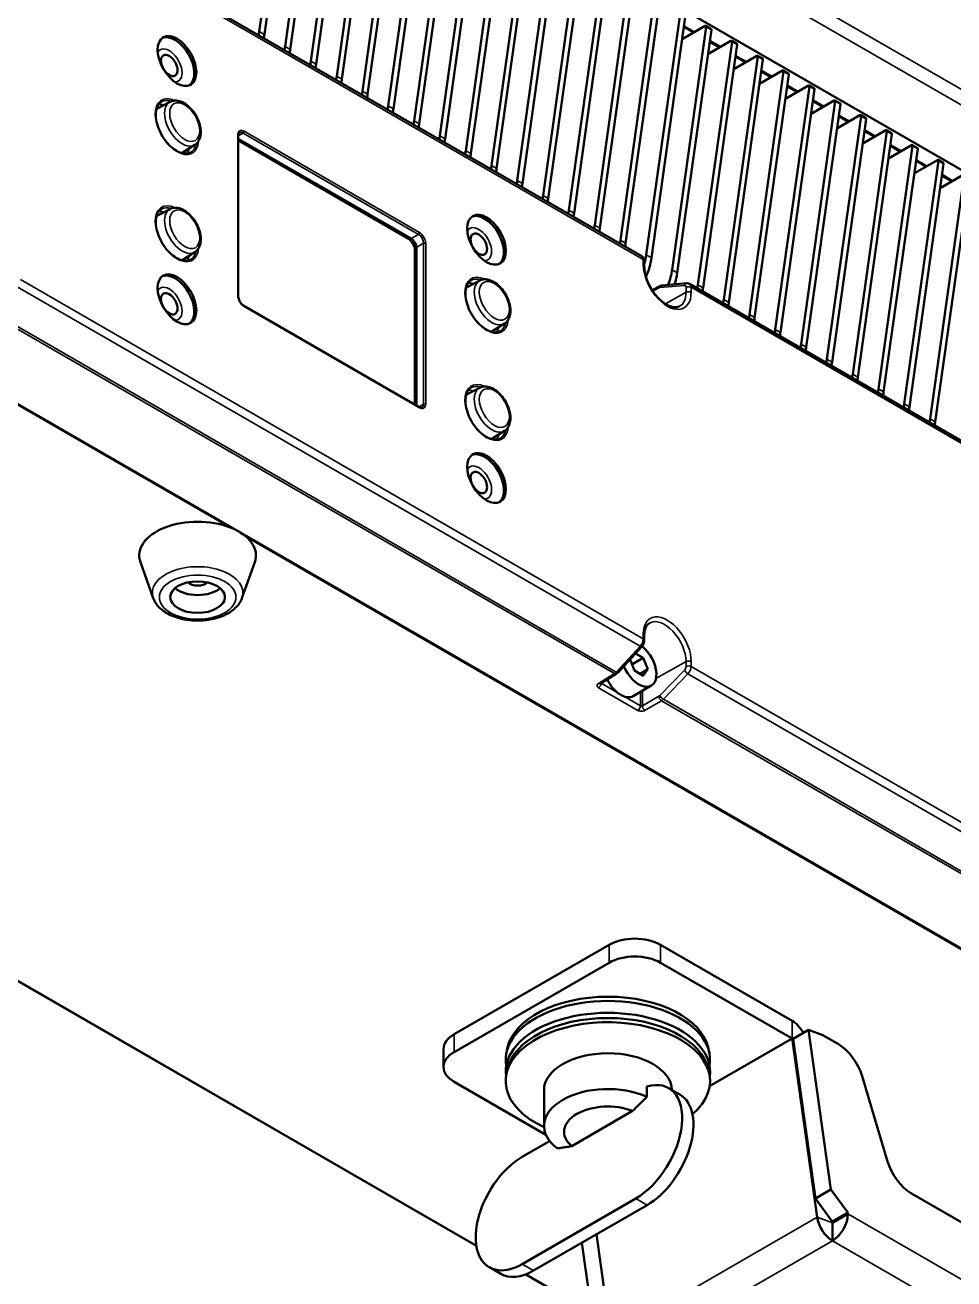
# Model space of a CAD drawing. Header units: millimetres. Extents: x 100 to 5488, y 100 to 4218.
# Drawn here: x 753.2 to 880.4, y 852.1 to 1023.9 of the extents above; entities that cross this region are included whole.
import ezdxf

# ---------------------------------------------------------------- set-up
doc = ezdxf.new("R2010")
doc.units = ezdxf.units.MM
doc.header["$LTSCALE"] = 20
doc.layers.add('Visible (ANSI)', color=7, linetype='Continuous', lineweight=50)
doc.layers.add('Visible Narrow (ANSI)', color=7, linetype='Continuous', lineweight=35)

msp = doc.modelspace()

# ---------------------------------------------------------------- linework, layer by layer
at = {"layer": 'Visible (ANSI)'}
for p, q in [((784.615, 1059.961), (899.384, 993.699)), ((789.917, 1056.336), (785.242, 1023.025)), ((785.949, 1022.616), (790.624, 1055.928)), ((793.452, 1054.295), (788.778, 1020.983)), ((789.485, 1020.575), (794.159, 1053.887)), ((796.988, 1052.254), (792.313, 1018.942)), ((793.02, 1018.534), (797.695, 1051.845)), ((800.523, 1050.212), (795.849, 1016.901)), ((796.556, 1016.493), (801.23, 1049.804)), ((804.059, 1048.171), (799.384, 1014.86)), ((800.091, 1014.452), (804.766, 1047.763)), ((807.594, 1046.13), (802.92, 1012.819)), ((803.627, 1012.41), (808.301, 1045.722)), ((811.13, 1044.089), (806.455, 1010.777)), ((807.162, 1010.369), (811.837, 1043.68)), ((837.648, 992.219), (752.295, 1041.498)), ((814.665, 1042.047), (809.991, 1008.736)), ((810.698, 1008.328), (815.373, 1041.639)), ((818.201, 1040.006), (813.526, 1006.695)), ((814.233, 1006.287), (818.908, 1039.598)), ((821.737, 1037.965), (817.062, 1004.654)), ((817.769, 1004.245), (822.444, 1037.557)), ((825.272, 1035.924), (820.597, 1002.612)), ((821.304, 1002.204), (825.979, 1035.516)), ((828.808, 1033.883), (824.133, 1000.571)), ((824.84, 1000.163), (829.515, 1033.474)), ((832.343, 1031.841), (827.668, 998.53)), ((828.376, 998.122), (833.05, 1031.433)), ((835.879, 1029.8), (831.204, 996.489)), ((831.911, 996.08), (836.586, 1029.392)), ((839.414, 1027.759), (834.74, 994.447)), ((835.447, 994.039), (840.121, 1027.351)), ((842.95, 1025.718), (838.275, 992.406)), ((838.982, 991.998), (843.657, 1025.309)), ((846.485, 1023.676), (841.811, 990.365)), ((842.518, 989.957), (847.192, 1023.268)), ((846.346, 1023.788), (843.187, 1021.964)), ((844.888, 1022.946), (843.442, 1023.781)), ((846.446, 1023.797), (847.153, 1023.389)), ((850.021, 1021.635), (845.346, 988.324)), ((846.053, 987.915), (850.728, 1021.227)), ((849.881, 1021.746), (846.723, 1019.923)), ((848.424, 1020.905), (846.978, 1021.74)), ((849.981, 1021.756), (850.689, 1021.348)), ((667.755, 1020.702), (897.146, 888.263)), ((853.556, 1019.594), (848.882, 986.282)), ((849.589, 985.874), (854.263, 1019.186)), ((853.417, 1019.705), (850.258, 1017.881)), ((851.959, 1018.864), (850.513, 1019.698)), ((853.517, 1019.715), (854.224, 1019.307)), ((857.092, 1017.553), (852.417, 984.241)), ((856.953, 1017.664), (853.794, 1015.84)), ((855.495, 1016.822), (854.049, 1017.657)), ((857.053, 1017.674), (857.76, 1017.265)), ((853.124, 983.833), (857.799, 1017.144)), ((860.588, 1015.632), (861.295, 1015.224)), ((860.627, 1015.511), (855.953, 982.2)), ((856.66, 981.792), (861.334, 1015.103)), ((860.488, 1015.623), (857.329, 1013.799)), ((859.03, 1014.781), (857.584, 1015.616)), ((773.022, 1013.398), (771.199, 1012.447)), ((864.163, 1013.47), (859.488, 980.159)), ((860.195, 979.75), (864.87, 1013.062)), ((864.024, 1013.581), (860.865, 1011.758)), ((862.566, 1012.74), (861.12, 1013.575)), ((864.124, 1013.591), (864.831, 1013.183)), ((867.698, 1011.429), (863.024, 978.117)), ((863.731, 977.709), (868.406, 1011.021)), ((867.559, 1011.54), (864.401, 1009.716)), ((866.102, 1010.699), (864.656, 1011.533)), ((867.659, 1011.55), (868.366, 1011.142)), ((782.368, 986.734), (782.368, 1008.78)), ((871.234, 1009.388), (866.559, 976.076)), ((867.266, 975.668), (871.941, 1008.979)), ((871.095, 1009.499), (867.936, 1007.675)), ((869.637, 1008.657), (868.191, 1009.492)), ((871.195, 1009.509), (871.902, 1009.101)), ((776.433, 1007.49), (774.698, 1006.387)), ((806.068, 994.654), (782.368, 1008.338)), ((805.567, 994.726), (782.586, 1007.994)), ((874.77, 1007.346), (870.095, 974.035)), ((874.63, 1007.458), (871.472, 1005.634)), ((873.173, 1006.616), (871.727, 1007.451)), ((874.73, 1007.468), (875.437, 1007.059)), ((870.802, 973.627), (875.477, 1006.938)), ((878.166, 1005.416), (875.007, 1003.593)), ((876.708, 1004.575), (875.262, 1005.41)), ((878.266, 1005.426), (878.973, 1005.018)), ((878.305, 1005.305), (873.63, 971.994)), ((874.338, 971.585), (879.012, 1004.897)), ((881.841, 1003.264), (877.166, 969.952)), ((877.873, 969.544), (882.548, 1002.856)), ((881.701, 1003.375), (878.543, 1001.552)), ((880.244, 1002.534), (878.798, 1003.368)), ((773.022, 998.701), (771.199, 997.75)), ((806.775, 971.778), (806.775, 993.43)), ((776.433, 992.793), (774.698, 991.69)), ((806.586, 972.139), (806.586, 992.96)), ((838, 991.558), (838, 990.877)), ((815.448, 988.903), (813.625, 987.952)), ((843.811, 988.514), (840.441, 988.229)), ((889.7, 962.167), (844.219, 988.425)), ((840.114, 988.129), (839.086, 987.576)), ((807.158, 971.557), (783.116, 985.438)), ((818.859, 982.995), (817.124, 981.892)), ((815.448, 974.206), (813.625, 973.255)), ((818.859, 968.298), (817.124, 967.195)), ((770.715, 945.369), (768.959, 950.284)), ((782.873, 945.369), (784.629, 950.284)), ((838, 939.574), (838, 940.255)), ((834.4, 935.192), (837.654, 938.731)), ((836.044, 936.979), (836.639, 935.445)), ((836.311, 936.29), (837.864, 937.187)), ((836.8, 937.801), (837.864, 937.187)), ((838.476, 935.609), (837.864, 937.187)), ((831.988, 933.65), (834.168, 934.998)), ((837.864, 934.737), (836.639, 935.445)), ((837.416, 934.996), (838.476, 935.609)), ((837.864, 934.737), (838.476, 935.609)), ((838.952, 933.371), (836.477, 931.942)), ((814.997, 856.588), (738.693, 900.642)), ((833.167, 897.849), (811.954, 885.601)), ((858.257, 887.446), (840.238, 897.849)), ((833.167, 895.399), (811.954, 883.152)), ((858.257, 884.996), (840.238, 895.399)), ((858.392, 884.974), (860.514, 886.199)), ((860.514, 886.199), (862.464, 885.47)), ((863.583, 864.325), (860.514, 886.199)), ((864.593, 884.241), (862.464, 885.47)), ((810.49, 881.111), (810.49, 883.56)), ((819.233, 883.66), (819.104, 883.024)), ((846.785, 883.66), (846.914, 883.024)), ((846.958, 878.472), (858.257, 884.996)), ((858.257, 884.996), (861.691, 860.527)), ((858.392, 884.974), (861.462, 863.1)), ((819.233, 880.738), (819.104, 880.102)), ((846.785, 880.738), (846.914, 880.102)), ((811.954, 879.069), (824.519, 871.815)), ((838.369, 877.03), (838.369, 878.444)), ((841.327, 878.219), (842.883, 877.321)), ((867.857, 879.844), (871.347, 868.157)), ((824.259, 873.037), (824.259, 877.936)), ((836.402, 875.078), (828.06, 870.262)), ((821.271, 868.791), (825.031, 870.962)), ((836.827, 863.076), (821.271, 854.094)), ((861.462, 863.1), (863.583, 864.325)), ((861.462, 863.1), (863.756, 859.921)), ((865.877, 861.146), (863.583, 864.325)), ((1007.782, 786.874), (874.61, 863.76)), ((838.383, 862.178), (822.827, 853.196)), ((863.756, 859.921), (865.877, 861.146)), ((865.902, 860.971), (863.78, 859.746)), ((865.877, 861.146), (865.902, 860.971)), ((863.756, 859.921), (863.78, 859.746)), ((863.78, 859.746), (863.78, 857.297)), ((833.407, 844.197), (831.446, 858.173)), ((829.446, 857.018), (831.057, 845.545)), ((816.771, 853.649), (818.327, 852.751)), ((830.786, 847.472), (821.759, 852.684))]:
    msp.add_line(p, q, dxfattribs=at)
for centre, major_axis in [((773.966, 1018.986), (1.875, -3.248)), ((772.905, 1018.374), (-0.8, 1.386)), ((816.392, 994.491), (1.875, -3.248)), ((815.331, 993.879), (-0.8, 1.386)), ((773.966, 986.326), (1.875, -3.248)), ((772.905, 985.714), (-0.8, 1.386)), ((816.392, 961.831), (1.875, -3.248)), ((815.331, 961.219), (-0.8, 1.386)), ((776.794, 945.501), (3.75, 0))]:
    msp.add_ellipse(centre, major_axis=major_axis, ratio=0.5773503, dxfattribs=at)
for centre, major_axis, ratio, start_param, end_param in [((773.683, 1018.823), (-1.875, 3.248), 0.5773503, 3.2170891, 6.2076889), ((780.368, 1021.203), (-3.5, -6.062), 0.5773503, 2.1009115, 2.1816616), ((781.075, 1020.795), (3.5, 6.062), 0.5773503, 5.2425042, 5.3232542), ((846.346, 1023.624), (0.1, 0.173), 0.5773503, 5.3232542, 7.0685835), ((847.053, 1023.216), (0.1, 0.173), 0.5773503, 5.3232542, 6.2831853), ((783.903, 1019.162), (-3.5, -6.062), 0.5773503, 2.1009115, 2.1816616), ((849.881, 1021.583), (0.1, 0.173), 0.5773503, 5.3232542, 7.0685835), ((850.589, 1021.175), (0.1, 0.173), 0.5773503, 5.3232542, 6.2831853), ((784.61, 1018.753), (3.5, 6.062), 0.5773503, 5.2425042, 5.3232542), ((853.417, 1019.542), (0.1, 0.173), 0.5773503, 5.3232542, 7.0685835), ((854.124, 1019.134), (0.1, 0.173), 0.5773503, 5.3232542, 6.2831853), ((787.439, 1017.12), (-3.5, -6.062), 0.5773503, 2.1009115, 2.1816616), ((788.146, 1016.712), (3.5, 6.062), 0.5773503, 5.2425042, 5.3232542), ((856.953, 1017.501), (0.1, 0.173), 0.5773503, 5.3232542, 7.0685835), ((790.974, 1015.079), (-3.5, -6.062), 0.5773503, 2.1009115, 2.1816616), ((791.681, 1014.671), (3.5, 6.062), 0.5773503, 5.2425042, 5.3232542), ((857.66, 1017.092), (0.1, 0.173), 0.5773503, 5.3232542, 6.2831853), ((860.488, 1015.459), (0.1, 0.173), 0.5773503, 5.3232542, 7.0685835), ((794.51, 1013.038), (-3.5, -6.062), 0.5773503, 2.1009115, 2.1816616), ((795.217, 1012.63), (3.5, 6.062), 0.5773503, 5.2425042, 5.3232542), ((861.195, 1015.051), (0.1, 0.173), 0.5773503, 5.3232542, 6.2831853), ((772.905, 1009.392), (-1.75, 3.031), 0.5773503, 6.2584901, 6.2858857), ((798.045, 1010.997), (-3.5, -6.062), 0.5773503, 2.1009115, 2.1816616), ((798.752, 1010.588), (3.5, 6.062), 0.5773503, 5.2425042, 5.3232542), ((864.024, 1013.418), (0.1, 0.173), 0.5773503, 5.3232542, 7.0685835), ((864.731, 1013.01), (0.1, 0.173), 0.5773503, 5.3232542, 6.2831853), ((801.581, 1008.955), (-3.5, -6.062), 0.5773503, 2.1009115, 2.1816616), ((867.559, 1011.377), (0.1, 0.173), 0.5773503, 5.3232542, 7.0685835), ((868.266, 1010.969), (0.1, 0.173), 0.5773503, 5.3232542, 6.2831853), ((802.288, 1008.547), (3.5, 6.062), 0.5773503, 5.2425042, 5.3232542), ((871.095, 1009.336), (0.1, 0.173), 0.5773503, 5.3232542, 7.0685835), ((871.802, 1008.927), (0.1, 0.173), 0.5773503, 5.3232542, 6.2831853), ((805.116, 1006.914), (-3.5, -6.062), 0.5773503, 2.1009115, 2.1816616), ((805.823, 1006.506), (3.5, 6.062), 0.5773503, 5.2425042, 5.3232542), ((874.63, 1007.294), (0.1, 0.173), 0.5773503, 5.3232542, 7.0685835), ((875.337, 1006.886), (0.1, 0.173), 0.5773503, 5.3232542, 6.2831853), ((772.905, 1009.392), (1.75, -3.031), 0.5773503, 6.2804849, 6.3078805), ((808.652, 1004.873), (-3.5, -6.062), 0.5773503, 2.1009115, 2.1816616), ((809.359, 1004.465), (3.5, 6.062), 0.5773503, 5.2425042, 5.3232542), ((878.166, 1005.253), (0.1, 0.173), 0.5773503, 5.3232542, 7.0685835), ((812.187, 1002.832), (-3.5, -6.062), 0.5773503, 2.1009115, 2.1816616), ((812.894, 1002.423), (3.5, 6.062), 0.5773503, 5.2425042, 5.3232542), ((878.873, 1004.845), (0.1, 0.173), 0.5773503, 5.3232542, 6.2831853), ((815.723, 1000.79), (-3.5, -6.062), 0.5773503, 2.1009115, 2.1816616), ((816.43, 1000.382), (3.5, 6.062), 0.5773503, 5.2425042, 5.3232542), ((819.258, 998.749), (-3.5, -6.062), 0.5773503, 2.1009115, 2.1816616), ((819.965, 998.341), (3.5, 6.062), 0.5773503, 5.2425042, 5.3232542), ((822.794, 996.708), (-3.5, -6.062), 0.5773503, 2.1009115, 2.1816616), ((772.905, 994.695), (-1.75, 3.031), 0.5773503, 6.2584901, 6.2858857), ((816.109, 994.328), (-1.875, 3.248), 0.5773503, 3.2170891, 6.2076889), ((823.501, 996.3), (3.5, 6.062), 0.5773503, 5.2425042, 5.3232542), ((826.329, 994.667), (-3.5, -6.062), 0.5773503, 2.1009115, 2.1816616), ((827.037, 994.259), (3.5, 6.062), 0.5773503, 5.2425042, 5.3232542), ((805.927, 993.756), (0.6, -1.039), 0.5773503, 2.2020636, 2.3561945), ((806.068, 993.838), (0.5, -0.866), 0.5773503, 0.7853982, 2.3561945), ((805.927, 993.756), (0.6, -1.039), 0.5773503, 0.7853982, 0.939529), ((829.865, 992.626), (-3.5, -6.062), 0.5773503, 2.1009115, 2.1816616), ((830.572, 992.217), (3.5, 6.062), 0.5773503, 5.2425042, 5.3232542), ((772.905, 994.695), (1.75, -3.031), 0.5773503, 6.2804849, 6.3078805), ((833.401, 990.584), (-3.5, -6.062), 0.5773503, 1.9778322, 2.1816616), ((834.108, 990.176), (3.5, 6.062), 0.5773503, 4.9131111, 5.3232542), ((773.683, 986.163), (-1.875, 3.248), 0.5773503, 3.2170891, 6.2076889), ((836.936, 988.543), (-3.5, -6.062), 0.5773503, 1.8544173, 2.1816616), ((837.643, 988.135), (3.5, 6.062), 0.5773503, 5.0715001, 5.3232542), ((840.483, 987.731), (-0.042, 0.498), 0.7455973, 0.0000051, 0.0000348), ((840.472, 986.502), (-3.5, -6.062), 0.5773503, 2.1009115, 2.1816616), ((815.331, 984.897), (-1.75, 3.031), 0.5773503, 6.2584901, 6.2858857), ((841.179, 986.094), (3.5, 6.062), 0.5773503, 5.2425042, 5.3232542), ((844.007, 984.461), (-3.5, -6.062), 0.5773503, 2.1009115, 2.1816616), ((844.714, 984.052), (3.5, 6.062), 0.5773503, 5.2425042, 5.3232542), ((847.543, 982.419), (-3.5, -6.062), 0.5773503, 2.1009115, 2.1816616), ((848.25, 982.011), (3.5, 6.062), 0.5773503, 5.2425042, 5.3232542), ((815.331, 984.897), (1.75, -3.031), 0.5773503, 6.2804849, 6.3078805), ((851.078, 980.378), (-3.5, -6.062), 0.5773503, 2.1009115, 2.1816616), ((851.785, 979.97), (3.5, 6.062), 0.5773503, 5.2425042, 5.3232542), ((854.614, 978.337), (-3.5, -6.062), 0.5773503, 2.1009115, 2.1816616), ((855.321, 977.929), (3.5, 6.062), 0.5773503, 5.2425042, 5.3232542), ((858.149, 976.296), (-3.5, -6.062), 0.5773503, 2.1009115, 2.1816616), ((858.856, 975.887), (3.5, 6.062), 0.5773503, 5.2425042, 5.3232542), ((861.685, 974.254), (-3.5, -6.062), 0.5773503, 2.1009115, 2.1816616), ((862.392, 973.846), (3.5, 6.062), 0.5773503, 5.2425042, 5.3232542), ((815.331, 970.2), (-1.75, 3.031), 0.5773503, 6.2584901, 6.2858857), ((865.22, 972.213), (-3.5, -6.062), 0.5773503, 2.1009115, 2.1816616), ((865.927, 971.805), (3.5, 6.062), 0.5773503, 5.2425042, 5.3232542), ((868.756, 970.172), (-3.5, -6.062), 0.5773503, 2.1009115, 2.1816616), ((869.463, 969.764), (3.5, 6.062), 0.5773503, 5.2425042, 5.3232542), ((872.291, 968.131), (-3.5, -6.062), 0.5773503, 2.1009115, 2.1816616), ((872.998, 967.722), (3.5, 6.062), 0.5773503, 5.2425042, 5.3232542), ((815.331, 970.2), (1.75, -3.031), 0.5773503, 6.2804849, 6.3078805), ((816.109, 961.668), (-1.875, 3.248), 0.5773503, 3.2170891, 6.2076889), ((776.794, 951.217), (8, 0), 0.5773503, 6.0797546, 9.6282087), ((776.794, 947.951), (1.5, 0), 0.5773503, 3.6492552, 5.7755228), ((776.794, 947.951), (-3.75, 0), 0.5773503, 0.6012642, 2.5403284), ((837.252, 936.316), (1.7, -2.944), 0.5773503, 4.4734016, 8.4516263), ((837.286, 939.07), (0.368, -0.338), 0.3201418, 0.0000026, 0.0000343), ((837.5, 939.574), (0.5, 0), 0.5773503, 6.2829191, 6.2831853), ((833.905, 935.423), (0.263, -0.425), 0.5771744, 0, 0.000217), ((834.777, 934.887), (1.7, -2.944), 0.5773503, 4.6075352, 6.2831853), ((836.703, 895.808), (-5, 0), 0.5773503, 3.9269908, 5.4977871), ((836.703, 893.358), (5, 0), 0.5773503, 0.7853982, 2.3561945), ((833.009, 882.083), (14, 0), 0.5773503, 6.1819975, 9.5259658), ((833.009, 882.727), (13.87, 0), 0.5773503, 0.1167296, 3.0248631), ((833.009, 880.45), (-14, 0), 0.5773503, 3.06177, 6.3630079), ((833.009, 879.161), (14, 0), 0.5773503, 5.6891018, 10.321002), ((833.009, 879.805), (13.87, 0), 0.5773503, 0.1167296, 3.0248631), ((833.009, 879.805), (13.87, 0), 0.5773503, 0.1167296, 3.0248631), ((858.257, 884.996), (1.5, -2.598), 0.5773503, 1.5420009, 2.3561945), ((815.49, 883.56), (-5, 0), 0.5773503, 5.4977871, 6.2831853), ((864.593, 880.158), (2.5, -4.33), 0.5773503, 1.1801893, 2.3561945), ((815.49, 881.111), (-5, 0), 0.5773503, 5.4977871, 7.0685835), ((833.009, 877.936), (8.75, 0), 0.5773503, 0.0066061, 3.1415927), ((833.009, 873.037), (-8.75, 0), 0.5773503, 4.0530386, 6.9425357), ((836.827, 870.424), (4.5, 7.794), 0.5773503, 3.9269908, 6.8238612), ((838.383, 869.526), (4.5, 7.794), 0.5773503, 3.9269908, 6.2831853), ((833.009, 872.221), (-6, 0), 0.5773503, 4.111367, 6.8842073), ((821.271, 861.443), (-4.5, -7.794), 0.5773503, 3.9269908, 7.0685835), ((874.61, 867.843), (2.5, -4.33), 0.5773503, 4.3217819, 5.4977871), ((863.78, 859.746), (-1.5, -2.598), 0.5773503, 0.7853982, 2.3561945), ((863.78, 859.746), (-1.5, 2.598), 0.5773503, 0.9599311, 2.3561945), ((822.827, 860.545), (-4.5, -7.794), 0.5773503, 0, 0.7853982)]:
    msp.add_ellipse(centre, major_axis=major_axis, ratio=ratio, start_param=start_param, end_param=end_param, dxfattribs=at)
for points, knots in [([(771.824, 1013.387), (771.61, 1013.263), (771.433, 1013.073), (771.181, 1012.584), (771.101, 1012.296), (771.039, 1011.651), (771.054, 1011.298), (771.176, 1010.557), (771.284, 1010.167), (771.582, 1009.392), (771.774, 1009.007), (772.221, 1008.279), (772.477, 1007.938), (773.025, 1007.336), (773.317, 1007.075), (773.906, 1006.66), (774.202, 1006.505), (774.765, 1006.313), (775.032, 1006.275), (775.477, 1006.309), (775.662, 1006.365), (775.824, 1006.459)], [5.4977871, 5.4977871, 5.4977871, 5.4977871, 5.8542305, 5.8542305, 6.1785614, 6.1785614, 6.4904347, 6.4904347, 6.8026668, 6.8026668, 7.1162955, 7.1162955, 7.4303354, 7.4303354, 7.7436131, 7.7436131, 8.0553971, 8.0553971, 8.3686108, 8.3686108, 8.6393798, 8.6393798, 8.6393798, 8.6393798]), ([(776.433, 1007.49), (776.614, 1007.605), (776.768, 1007.761), (777.022, 1008.14), (777.113, 1008.369), (777.232, 1008.897), (777.246, 1009.203), (777.191, 1009.851), (777.116, 1010.193), (776.889, 1010.87), (776.736, 1011.204), (776.37, 1011.833), (776.157, 1012.129), (775.686, 1012.656), (775.428, 1012.888), (774.884, 1013.264), (774.597, 1013.407), (774.028, 1013.57), (773.743, 1013.595), (773.313, 1013.521), (773.162, 1013.471), (773.022, 1013.398)], [5.5224824, 5.5224824, 5.5224824, 5.5224824, 5.7754793, 5.7754793, 6.0574819, 6.0574819, 6.3869915, 6.3869915, 6.732223, 6.732223, 7.0743041, 7.0743041, 7.4144261, 7.4144261, 7.7566109, 7.7566109, 8.1018294, 8.1018294, 8.4286313, 8.4286313, 8.6146846, 8.6146846, 8.6146846, 8.6146846]), ([(782.368, 1008.78), (782.368, 1008.822), (782.371, 1008.861), (782.382, 1008.934), (782.389, 1008.966), (782.409, 1009.024), (782.42, 1009.048), (782.445, 1009.09), (782.458, 1009.107), (782.486, 1009.136), (782.501, 1009.147), (782.516, 1009.156)], [0, 0, 0, 0, 0.15707963, 0.15707963, 0.31415927, 0.31415927, 0.4712389, 0.4712389, 0.62831853, 0.62831853, 0.78539816, 0.78539816, 0.78539816, 0.78539816]), ([(782.368, 1008.094), (782.384, 1008.089), (782.4, 1008.083), (782.473, 1008.054), (782.53, 1008.026), (782.586, 1007.994)], [4.51192711, 4.51192711, 4.51192711, 4.51192711, 4.55530935, 4.55530935, 4.71238898, 4.71238898, 4.71238898, 4.71238898]), ([(771.824, 998.69), (771.61, 998.567), (771.433, 998.377), (771.181, 997.887), (771.101, 997.599), (771.039, 996.954), (771.054, 996.602), (771.176, 995.86), (771.284, 995.471), (771.582, 994.695), (771.774, 994.31), (772.221, 993.582), (772.477, 993.241), (773.025, 992.639), (773.317, 992.378), (773.906, 991.963), (774.202, 991.808), (774.765, 991.616), (775.032, 991.578), (775.477, 991.612), (775.662, 991.668), (775.824, 991.762)], [5.4977871, 5.4977871, 5.4977871, 5.4977871, 5.8542305, 5.8542305, 6.1785614, 6.1785614, 6.4904347, 6.4904347, 6.8026668, 6.8026668, 7.1162955, 7.1162955, 7.4303354, 7.4303354, 7.7436131, 7.7436131, 8.0553971, 8.0553971, 8.3686108, 8.3686108, 8.6393798, 8.6393798, 8.6393798, 8.6393798]), ([(776.433, 992.793), (776.614, 992.908), (776.768, 993.064), (777.022, 993.443), (777.113, 993.672), (777.232, 994.2), (777.246, 994.506), (777.191, 995.154), (777.116, 995.496), (776.889, 996.173), (776.736, 996.507), (776.37, 997.136), (776.157, 997.432), (775.686, 997.959), (775.428, 998.192), (774.884, 998.567), (774.597, 998.71), (774.028, 998.873), (773.743, 998.898), (773.313, 998.824), (773.162, 998.774), (773.022, 998.701)], [5.5224824, 5.5224824, 5.5224824, 5.5224824, 5.7754793, 5.7754793, 6.0574819, 6.0574819, 6.3869915, 6.3869915, 6.732223, 6.732223, 7.0743041, 7.0743041, 7.4144261, 7.4144261, 7.7566109, 7.7566109, 8.1018294, 8.1018294, 8.4286313, 8.4286313, 8.6146846, 8.6146846, 8.6146846, 8.6146846]), ([(806.586, 992.96), (806.586, 993.089), (806.569, 993.225), (806.503, 993.498), (806.454, 993.635), (806.331, 993.903), (806.256, 994.033), (806.086, 994.273), (805.991, 994.384), (805.787, 994.578), (805.679, 994.661), (805.567, 994.726)], [0, 0, 0, 0, 0.3141593, 0.3141593, 0.6283185, 0.6283185, 0.9424778, 0.9424778, 1.2566371, 1.2566371, 1.5707963, 1.5707963, 1.5707963, 1.5707963]), ([(837.648, 992.219), (837.701, 992.188), (837.75, 992.15), (837.832, 992.066), (837.866, 992.02), (837.921, 991.926), (837.942, 991.878), (837.973, 991.784), (837.984, 991.737), (837.997, 991.647), (838, 991.603), (838, 991.561)], [0.78532777, 0.78532777, 0.78532777, 0.78532777, 0.94242076, 0.94242076, 1.09951376, 1.09951376, 1.25660675, 1.25660675, 1.41369974, 1.41369974, 1.56746988, 1.56746988, 1.56746988, 1.56746988]), ([(838, 990.877), (838, 990.541), (838.044, 990.17), (838.224, 989.395), (838.36, 988.991), (838.714, 988.193), (838.933, 987.799), (839.428, 987.067), (839.705, 986.729), (840.285, 986.145), (840.587, 985.9), (841.178, 985.523), (841.467, 985.391), (841.999, 985.239), (842.24, 985.221), (842.594, 985.269), (842.725, 985.312), (842.842, 985.376)], [0, 0, 0, 0, 0.2997579, 0.2997579, 0.6028565, 0.6028565, 0.9087154, 0.9087154, 1.2148326, 1.2148326, 1.5186004, 1.5186004, 1.8187163, 1.8187163, 2.1231376, 2.1231376, 2.3438516, 2.3438516, 2.3438516, 2.3438516]), ([(814.251, 988.892), (814.037, 988.769), (813.859, 988.579), (813.608, 988.089), (813.528, 987.801), (813.466, 987.156), (813.48, 986.804), (813.603, 986.062), (813.71, 985.673), (814.009, 984.897), (814.2, 984.512), (814.647, 983.784), (814.903, 983.443), (815.451, 982.841), (815.744, 982.58), (816.332, 982.165), (816.628, 982.01), (817.192, 981.818), (817.459, 981.78), (817.903, 981.814), (818.088, 981.87), (818.251, 981.964)], [5.4977871, 5.4977871, 5.4977871, 5.4977871, 5.8542305, 5.8542305, 6.1785614, 6.1785614, 6.4904347, 6.4904347, 6.8026668, 6.8026668, 7.1162955, 7.1162955, 7.4303354, 7.4303354, 7.7436131, 7.7436131, 8.0553971, 8.0553971, 8.3686108, 8.3686108, 8.6393798, 8.6393798, 8.6393798, 8.6393798]), ([(818.859, 982.995), (819.04, 983.111), (819.195, 983.266), (819.448, 983.645), (819.539, 983.874), (819.658, 984.402), (819.673, 984.708), (819.617, 985.356), (819.542, 985.699), (819.315, 986.375), (819.163, 986.709), (818.797, 987.338), (818.583, 987.634), (818.112, 988.162), (817.854, 988.394), (817.31, 988.769), (817.024, 988.912), (816.454, 989.075), (816.17, 989.1), (815.74, 989.026), (815.588, 988.976), (815.448, 988.903)], [5.5224824, 5.5224824, 5.5224824, 5.5224824, 5.7754793, 5.7754793, 6.0574819, 6.0574819, 6.3869915, 6.3869915, 6.732223, 6.732223, 7.0743041, 7.0743041, 7.4144261, 7.4144261, 7.7566109, 7.7566109, 8.1018294, 8.1018294, 8.4286313, 8.4286313, 8.6146846, 8.6146846, 8.6146846, 8.6146846]), ([(844.219, 988.425), (844.193, 988.44), (844.166, 988.453), (844.111, 988.476), (844.084, 988.485), (844.028, 988.5), (844, 988.506), (843.944, 988.514), (843.917, 988.516), (843.863, 988.517), (843.836, 988.516), (843.811, 988.514)], [5.49784792, 5.49784792, 5.49784792, 5.49784792, 5.57597061, 5.57597061, 5.65409329, 5.65409329, 5.73221598, 5.73221598, 5.81033866, 5.81033866, 5.88846135, 5.88846135, 5.88846135, 5.88846135]), ([(783.116, 985.438), (783.05, 985.476), (782.98, 985.528), (782.842, 985.655), (782.774, 985.73), (782.648, 985.898), (782.591, 985.99), (782.493, 986.181), (782.454, 986.28), (782.396, 986.472), (782.379, 986.565), (782.369, 986.679), (782.368, 986.707), (782.368, 986.734)], [4.712389, 4.712389, 4.712389, 4.712389, 4.9994448, 4.9994448, 5.2923637, 5.2923637, 5.5898565, 5.5898565, 5.8881253, 5.8881253, 6.1831228, 6.1831228, 6.2831853, 6.2831853, 6.2831853, 6.2831853]), ([(818.859, 968.298), (819.04, 968.414), (819.195, 968.569), (819.448, 968.948), (819.539, 969.177), (819.658, 969.705), (819.673, 970.011), (819.617, 970.659), (819.542, 971.002), (819.315, 971.678), (819.163, 972.012), (818.797, 972.641), (818.583, 972.937), (818.112, 973.465), (817.854, 973.697), (817.31, 974.072), (817.024, 974.215), (816.454, 974.378), (816.17, 974.403), (815.74, 974.33), (815.588, 974.28), (815.448, 974.206)], [5.5224824, 5.5224824, 5.5224824, 5.5224824, 5.7754793, 5.7754793, 6.0574819, 6.0574819, 6.3869915, 6.3869915, 6.732223, 6.732223, 7.0743041, 7.0743041, 7.4144261, 7.4144261, 7.7566109, 7.7566109, 8.1018294, 8.1018294, 8.4286313, 8.4286313, 8.6146846, 8.6146846, 8.6146846, 8.6146846]), ([(814.251, 974.195), (814.037, 974.072), (813.859, 973.882), (813.608, 973.392), (813.528, 973.104), (813.466, 972.459), (813.48, 972.107), (813.603, 971.365), (813.71, 970.976), (814.009, 970.201), (814.2, 969.815), (814.647, 969.087), (814.903, 968.746), (815.451, 968.144), (815.744, 967.883), (816.332, 967.468), (816.628, 967.313), (817.192, 967.121), (817.459, 967.083), (817.903, 967.117), (818.088, 967.173), (818.251, 967.267)], [5.4977871, 5.4977871, 5.4977871, 5.4977871, 5.8542305, 5.8542305, 6.1785614, 6.1785614, 6.4904347, 6.4904347, 6.8026668, 6.8026668, 7.1162955, 7.1162955, 7.4303354, 7.4303354, 7.7436131, 7.7436131, 8.0553971, 8.0553971, 8.3686108, 8.3686108, 8.6393798, 8.6393798, 8.6393798, 8.6393798]), ([(806.564, 971.9), (806.567, 971.917), (806.57, 971.934), (806.582, 972.012), (806.586, 972.075), (806.586, 972.139)], [6.08272344, 6.08272344, 6.08272344, 6.08272344, 6.12610567, 6.12610567, 6.28318531, 6.28318531, 6.28318531, 6.28318531]), ([(807.558, 971.498), (807.542, 971.489), (807.525, 971.482), (807.487, 971.472), (807.466, 971.469), (807.417, 971.468), (807.39, 971.471), (807.33, 971.483), (807.298, 971.492), (807.23, 971.519), (807.195, 971.536), (807.158, 971.557)], [3.92699082, 3.92699082, 3.92699082, 3.92699082, 4.08407045, 4.08407045, 4.24115008, 4.24115008, 4.39822972, 4.39822972, 4.55530935, 4.55530935, 4.71238898, 4.71238898, 4.71238898, 4.71238898]), ([(770.715, 945.369), (770.856, 944.973), (771.082, 944.61), (771.698, 943.907), (772.113, 943.583), (773.097, 943.014), (773.678, 942.781), (774.919, 942.444), (775.578, 942.34), (776.909, 942.268), (777.58, 942.298), (778.878, 942.488), (779.506, 942.648), (780.664, 943.098), (781.195, 943.388), (782.085, 944.09), (782.451, 944.501), (782.767, 945.102), (782.825, 945.234), (782.873, 945.369)], [4.1304216, 4.1304216, 4.1304216, 4.1304216, 4.3960706, 4.3960706, 4.7119067, 4.7119067, 5.0580629, 5.0580629, 5.4037058, 5.4037058, 5.7461026, 5.7461026, 6.0895204, 6.0895204, 6.4368616, 6.4368616, 6.7744305, 6.7744305, 6.8651527, 6.8651527, 6.8651527, 6.8651527]), ([(838.694, 941.938), (838.613, 941.89), (838.539, 941.83), (838.401, 941.686), (838.338, 941.601), (838.223, 941.403), (838.173, 941.29), (838.089, 941.037), (838.056, 940.896), (838.012, 940.592), (838, 940.428), (838, 940.255)], [5.51013005, 5.51013005, 5.51013005, 5.51013005, 5.6647411, 5.6647411, 5.81935215, 5.81935215, 5.97396321, 5.97396321, 6.12857426, 6.12857426, 6.28318531, 6.28318531, 6.28318531, 6.28318531]), ([(838, 939.574), (838, 939.463), (837.981, 939.348), (837.913, 939.132), (837.865, 939.027), (837.762, 938.86), (837.711, 938.792), (837.654, 938.731)], [0, 0, 0, 0, 0.03541012, 0.03541012, 0.069017085, 0.069017085, 0.094395771, 0.094395771, 0.094395771, 0.094395771])]:
    msp.add_open_spline(points, degree=3, knots=knots, dxfattribs=at)
for points in [[(840.114, 988.129), (840.215, 988.183), (840.328, 988.219), (840.441, 988.229)], [(834.4, 935.192), (834.331, 935.117), (834.252, 935.05), (834.168, 934.998)], [(831.988, 933.65), (831.982, 933.646), (831.979, 933.644), (831.979, 933.644)], [(836.402, 875.078), (836.601, 875.275), (837.013, 875.684), (837.669, 876.334), (838.132, 876.794), (838.369, 877.03)], [(826.093, 869.942), (826.33, 869.981), (826.792, 870.055), (827.448, 870.161), (827.86, 870.229), (828.06, 870.262)]]:
    msp.add_open_spline(points, degree=3, dxfattribs=at)
at = {"layer": 'Visible Narrow (ANSI)'}
for p, q in [((448.324, 1265.139), (1121.489, 876.486)), ((1121.401, 874.415), (448.235, 1263.067)), ((781.052, 955.127), (448.398, 1147.185)), ((837.852, 991.763), (752.504, 1041.039)), ((785.242, 1023.025), (785.949, 1022.616)), ((844.747, 1022.864), (843.421, 1023.63)), ((847.192, 1023.268), (846.485, 1023.676)), ((788.778, 1020.983), (789.485, 1020.575)), ((848.282, 1020.823), (846.957, 1021.589)), ((850.728, 1021.227), (850.021, 1021.635)), ((851.818, 1018.782), (850.492, 1019.547)), ((854.263, 1019.186), (853.556, 1019.594)), ((792.313, 1018.942), (793.02, 1018.534)), ((855.354, 1016.741), (854.028, 1017.506)), ((857.799, 1017.144), (857.092, 1017.553)), ((795.849, 1016.901), (796.556, 1016.493)), ((799.384, 1014.86), (800.091, 1014.452)), ((858.889, 1014.699), (857.563, 1015.465)), ((861.334, 1015.103), (860.627, 1015.511)), ((802.92, 1012.819), (803.627, 1012.41)), ((862.425, 1012.658), (861.099, 1013.424)), ((864.87, 1013.062), (864.163, 1013.47)), ((806.455, 1010.777), (807.162, 1010.369)), ((865.96, 1010.617), (864.634, 1011.382)), ((868.406, 1011.021), (867.698, 1011.429)), ((782.309, 986.816), (782.309, 1008.861)), ((783.016, 1009.106), (782.368, 1008.732)), ((807.058, 995.226), (783.016, 1009.106)), ((783.158, 1009.351), (807.2, 995.471)), ((869.496, 1008.576), (868.17, 1009.341)), ((871.941, 1008.979), (871.234, 1009.388)), ((805.609, 994.634), (782.628, 1007.902)), ((809.991, 1008.736), (810.698, 1008.328)), ((873.031, 1006.534), (871.705, 1007.3)), ((875.477, 1006.938), (874.77, 1007.346)), ((813.526, 1006.695), (814.233, 1006.287)), ((817.062, 1004.654), (817.769, 1004.245)), ((876.567, 1004.493), (875.241, 1005.259)), ((879.012, 1004.897), (878.305, 1005.305)), ((820.597, 1002.612), (821.304, 1002.204)), ((880.102, 1002.452), (878.776, 1003.217)), ((824.133, 1000.571), (824.84, 1000.163)), ((827.668, 998.53), (828.376, 998.122)), ((806.068, 994.654), (807.058, 995.226)), ((831.204, 996.489), (831.911, 996.08)), ((805.526, 994.749), (805.715, 994.859)), ((807.765, 994.001), (806.775, 993.43)), ((807.765, 971.956), (807.765, 994.001)), ((808.048, 994.001), (808.048, 971.956)), ((834.74, 994.447), (835.447, 994.039)), ((806.528, 972.221), (806.528, 993.042)), ((806.775, 993.021), (806.586, 992.912)), ((837.854, 991.082), (837.852, 991.763)), ((838.275, 992.406), (838.982, 991.998)), ((841.811, 990.365), (842.518, 989.957)), ((752.505, 989.054), (837.854, 939.778)), ((840.136, 987.938), (843.505, 988.224)), ((845.346, 988.324), (846.053, 987.915)), ((837.422, 938.771), (752.065, 988.052)), ((839.171, 987.448), (840.004, 987.896)), ((840.889, 985.707), (843.727, 987.29)), ((843.727, 987.29), (843.727, 987.97)), ((844.428, 987.967), (844.428, 987.286)), ((889.907, 961.709), (844.428, 987.967)), ((807.2, 971.466), (783.158, 985.346)), ((848.882, 986.282), (849.589, 985.874)), ((833.916, 935.016), (748.428, 984.372)), ((748.695, 984.58), (834.168, 935.232)), ((852.417, 984.241), (853.124, 983.833)), ((855.953, 982.2), (856.66, 981.792)), ((859.488, 980.159), (860.195, 979.75)), ((863.024, 978.117), (863.731, 977.709)), ((866.559, 976.076), (867.266, 975.668)), ((870.095, 974.035), (870.802, 973.627)), ((807.117, 971.581), (807.765, 971.956)), ((873.63, 971.994), (874.338, 971.585)), ((877.166, 969.952), (877.873, 969.544)), ((1116.221, 761.617), (783.566, 953.675)), ((837.854, 939.778), (837.854, 940.459)), ((837.422, 938.771), (834.168, 935.232)), ((843.727, 936.667), (839.6, 934.366)), ((843.727, 935.986), (843.727, 936.667)), ((844.428, 936.663), (844.428, 935.983)), ((831.735, 933.678), (833.916, 935.016)), ((843.505, 935.486), (840.136, 932.014)), ((840.619, 931.508), (843.989, 934.98)), ((889.472, 908.72), (843.989, 934.98)), ((844.428, 935.983), (889.907, 909.725)), ((832.087, 933.711), (832.087, 933.703)), ((832.087, 933.703), (834.372, 932.384)), ((837.119, 929.989), (831.74, 933.094)), ((835.181, 931.917), (837.466, 930.598)), ((837.466, 930.598), (837.466, 932.514)), ((837.747, 932.675), (837.747, 930.606)), ((837.747, 930.606), (840.004, 931.909)), ((840.619, 931.508), (885.517, 905.586)), ((840.352, 931.3), (838.112, 929.996)), ((885.257, 905.374), (840.352, 931.3)), ((738.752, 900.676), (814.986, 856.662)), ((833.167, 895.399), (833.167, 897.849)), ((840.238, 897.849), (840.238, 895.399)), ((858.257, 884.996), (858.257, 887.446)), ((811.954, 885.601), (811.954, 883.152)), ((858.397, 884.944), (858.257, 884.996)), ((836.827, 863.076), (838.383, 862.178)), ((865.902, 860.971), (1016.491, 774.028)), ((833.407, 844.197), (861.691, 860.527)), ((863.78, 859.746), (861.691, 860.527)), ((863.78, 857.297), (835.496, 840.967)), ((1014.37, 770.354), (863.78, 857.297)), ((821.271, 854.094), (822.827, 853.196)), ((821.829, 852.711), (830.776, 847.545))]:
    msp.add_line(p, q, dxfattribs=at)
for centre, major_axis, ratio, start_param, end_param in [((772.905, 1018.374), (-1.24, 2.148), 0.5773503, 2.8118209, 6.612957), ((773.966, 1010.005), (-2.1, 3.637), 0.5773503, 5.5854828, 10.1224804), ((772.905, 1009.392), (-2, 3.464), 0.5773503, 5.7531296, 6.0452782), ((773.824, 1009.923), (-2, 3.464), 0.5773503, 5.7246147, 6.2831853), ((774.685, 1010.42), (1.706, -2.955), 0.5773503, 3.1168974, 6.3078805), ((783.158, 1008.372), (-0.6, 1.039), 0.5773503, 5.4977871, 7.0685835), ((782.168, 1008.78), (0.2, 0), 0.5773503, 0, 0.7853982), ((783.016, 1008.29), (-0.5, 0.866), 0.5773503, 5.4977871, 6.2831853), ((783.016, 1009.27), (-0.1, -0.173), 0.5773503, 0.7853982, 2.3561945), ((773.824, 1009.923), (2, -3.464), 0.5773503, 0, 0.5585706), ((782.628, 1006.841), (0.65, -1.126), 0.5773503, 2.3561945, 2.6425194), ((782.486, 1007.82), (0.1, 0.173), 0.5773503, 5.4977871, 6.2831853), ((772.905, 1009.392), (2, -3.464), 0.5773503, 0.2379072, 0.5300557), ((773.966, 995.308), (-2.1, 3.637), 0.5773503, 5.5854828, 10.1224804), ((773.824, 995.226), (-2, 3.464), 0.5773503, 5.7246147, 6.2831853), ((774.685, 995.723), (1.706, -2.955), 0.5773503, 3.1168974, 6.3078805), ((772.905, 994.695), (-2, 3.464), 0.5773503, 5.7531296, 6.0452782), ((807.058, 995.389), (0.1, 0.173), 0.5773503, 3.9269908, 5.4977871), ((807.058, 994.409), (-0.5, 0.866), 0.5773503, 3.9269908, 5.4977871), ((807.2, 994.491), (-0.6, 1.039), 0.5773503, 3.9269908, 5.4977871), ((815.331, 993.879), (-1.24, 2.148), 0.5773503, 2.8118209, 6.612957), ((805.467, 994.552), (0.1, 0.173), 0.5773503, 5.4977871, 6.2831853), ((805.609, 993.573), (0.65, -1.126), 0.5773503, 0.7853982, 2.3561945), ((807.907, 993.92), (-0.2, 0), 0.5773503, 3.9269908, 5.4977871), ((772.905, 994.695), (2, -3.464), 0.5773503, 0.2379072, 0.5300557), ((773.824, 995.226), (2, -3.464), 0.5773503, 0, 0.5585706), ((806.386, 992.96), (0.2, 0), 0.5773503, 0, 0.7853982), ((837.5, 991.558), (0.5, 0), 0.5773604, 0.0000201, 0.7897104), ((837.5, 990.877), (0.5, 0), 0.5773503, 0, 0.7853982), ((841.141, 989.184), (2.324, -4.026), 0.5773503, 3.9269908, 7.0685835), ((816.392, 985.51), (-2.1, 3.637), 0.5773503, 5.5854828, 10.1224804), ((815.331, 984.897), (-2, 3.464), 0.5773503, 5.7531296, 6.0452782), ((816.251, 985.428), (-2, 3.464), 0.5773503, 5.7246147, 6.2831853), ((817.111, 985.925), (1.706, -2.955), 0.5773503, 3.1168974, 6.3078805), ((840.483, 987.731), (-0.042, 0.498), 0.7455973, 0.0000297, 1.0787425), ((843.853, 988.016), (-0.042, 0.498), 0.745594, 0, 1.0787378), ((843.367, 987.77), (0.257, 0.429), 0.5873386, 5.5067005, 6.6827468), ((772.905, 985.714), (-1.24, 2.148), 0.5773503, 2.8118209, 6.612957), ((783.158, 986.326), (0.6, -1.039), 0.5773503, 3.9269908, 5.4977871), ((782.168, 986.734), (0.2, 0), 0.5773503, 0, 0.7853982), ((840.351, 987.688), (-0.237, 0.44), 0.5771744, 0.0000141, 0.8026938), ((839.997, 987.484), (0.257, 0.429), 0.5873385, 0.399525, 0.7768488), ((840.793, 988.983), (2.074, -3.593), 0.5773503, 6.2708424, 7.0685835), ((844.074, 987.762), (-0.5, 0), 0.5773577, 3.9269811, 5.4803082), ((844.074, 987.082), (0.5, 0), 0.5773503, 0.7853982, 2.3387412), ((783.016, 985.265), (0.1, 0.173), 0.5773503, 5.4977871, 6.2831853), ((816.251, 985.428), (2, -3.464), 0.5773503, 0, 0.5585706), ((815.331, 984.897), (2, -3.464), 0.5773503, 0.2379072, 0.5300557), ((816.392, 970.813), (-2.1, 3.637), 0.5773503, 5.5854828, 10.1224804), ((816.251, 970.731), (-2, 3.464), 0.5773503, 5.7246147, 6.2831853), ((815.331, 970.2), (-2, 3.464), 0.5773503, 5.7531296, 6.0452782), ((817.111, 971.228), (1.706, -2.955), 0.5773503, 3.1168974, 6.3078805), ((805.609, 972.752), (0.65, -1.126), 0.5773503, 0.4990732, 0.7853982), ((806.386, 972.139), (0.2, 0), 0.5773503, 0, 0.7853982), ((807.058, 971.384), (0.1, 0.173), 0.5773503, 5.4977871, 6.2831853), ((807.2, 972.446), (0.6, -1.039), 0.5773503, 5.4977871, 7.0685835), ((807.058, 972.364), (0.5, -0.866), 0.5773503, 0, 0.7853982), ((807.907, 971.874), (0.2, 0), 0.5773503, 0.7853982, 2.3561945), ((815.331, 970.2), (2, -3.464), 0.5773503, 0.2379072, 0.5300557), ((816.251, 970.731), (2, -3.464), 0.5773503, 0, 0.5585706), ((815.331, 961.219), (-1.24, 2.148), 0.5773503, 2.8118209, 6.612957), ((776.794, 946.093), (-6.207, 0), 0.5773503, 2.9381619, 6.486616), ((841.141, 938.561), (-2.324, 4.026), 0.5773503, 3.9269908, 7.0685835), ((840.793, 938.361), (-2.074, 3.593), 0.5773503, 3.9269908, 6.2955282), ((837.5, 940.255), (0.5, 0), 0.5773503, 0, 0.7853982), ((837.153, 939.367), (-0.493, -0.87), 0.5722983, 1.1758392, 2.3518606), ((837.286, 939.07), (0.368, -0.338), 0.3201418, 5.3609717, 6.2831853), ((837.5, 939.574), (0.5, 0), 0.5773503, 0, 0.7854), ((844.074, 936.459), (-0.5, 0), 0.5773503, 3.9269908, 5.4803339), ((833.905, 935.423), (0.263, -0.425), 0.5771744, 5.4942737, 6.2831853), ((834.032, 935.531), (0.368, -0.338), 0.3201418, 5.3609722, 6.2831853), ((843.367, 935.786), (-0.257, -0.429), 0.5873385, 1.1889705, 2.3650247), ((843.853, 935.279), (-0.359, 0.348), 0.3015393, 0.6636694, 2.2277543), ((844.074, 935.779), (0.5, 0), 0.5773503, 0.7853963, 2.3387412), ((843.714, 935.578), (-0.507, -0.862), 0.582449, 1.1848638, 2.3606288), ((831.725, 934.075), (0.263, -0.425), 0.5771744, 5.469585, 6.2831853), ((831.734, 933.499), (-0.25, -0.433), 0.5773503, 0.8028447, 2.3561955), ((832.229, 933.795), (-0.2, -0.011), 0.6116154, 0.7024997, 0.7512552), ((839.997, 932.314), (-0.257, -0.429), 0.5873385, 0.8117785, 1.1889606), ((840.351, 931.701), (-0.25, 0.433), 0.5570252, 0.7855491, 2.3423558), ((840.483, 931.806), (0.359, -0.348), 0.3015393, 3.8052621, 5.369347), ((837.113, 930.393), (-0.25, -0.433), 0.5773503, 0.8028516, 2.3561953), ((837.608, 930.689), (-0.2, -0.011), 0.6109467, 0.750537, 2.3047376), ((838.094, 930.398), (0.25, -0.433), 0.5570252, 3.9271431, 5.5086637)]:
    msp.add_ellipse(centre, major_axis=major_axis, ratio=ratio, start_param=start_param, end_param=end_param, dxfattribs=at)
for centre, major_axis in [((775.026, 1010.617), (-1.456, 2.522)), ((775.026, 995.92), (-1.456, 2.522)), ((817.453, 986.122), (-1.456, 2.522)), ((817.453, 971.425), (-1.456, 2.522)), ((776.794, 945.501), (-5.246, 0))]:
    msp.add_ellipse(centre, major_axis=major_axis, ratio=0.5773503, dxfattribs=at)
for points, knots in [([(806.057, 994.649), (806.126, 994.598), (806.194, 994.54), (806.368, 994.365), (806.464, 994.237), (806.612, 993.981), (806.675, 993.834), (806.739, 993.596), (806.756, 993.508), (806.765, 993.423)], [0.5284928, 0.5284928, 0.5284928, 0.5284928, 0.55419614, 0.55419614, 0.59852591, 0.59852591, 0.64285568, 0.64285568, 0.66855902, 0.66855902, 0.66855902, 0.66855902]), ([(837.852, 991.763), (837.852, 991.87), (837.835, 991.965), (837.801, 992.043), (837.766, 992.12), (837.714, 992.181), (837.649, 992.218), (837.649, 992.218), (837.649, 992.219), (837.648, 992.219)], [0.00000119, 0.00000119, 0.00000119, 0.00000119, 0.33333333, 0.33333333, 0.33333333, 0.66666667, 0.66666667, 0.66666667, 0.66779415, 0.66779415, 0.66779415, 0.66779415]), ([(844.219, 988.425), (844.219, 988.425), (844.219, 988.425), (844.219, 988.425), (844.285, 988.387), (844.338, 988.326), (844.374, 988.248), (844.409, 988.169), (844.428, 988.073), (844.428, 987.967)], [0.33214587, 0.33214587, 0.33214587, 0.33214587, 0.33333333, 0.33333333, 0.33333333, 0.66666667, 0.66666667, 0.66666667, 0.99999846, 0.99999846, 0.99999846, 0.99999846]), ([(834.168, 935.232), (834.141, 935.203), (834.086, 935.148), (833.997, 935.078), (833.945, 935.034), (833.916, 935.016)], [0, 0, 0, 0, 0.33333333, 0.66666667, 0.99989449, 0.99989449, 0.99989449, 0.99989449]), ([(831.731, 933.675), (831.655, 933.627), (831.572, 933.538), (831.516, 933.379), (831.574, 933.221), (831.672, 933.134), (831.74, 933.094)], [0.00408072, 0.00408072, 0.00408072, 0.00408072, 0.25, 0.5, 0.75, 1, 1, 1, 1]), ([(840.352, 931.3), (840.382, 931.317), (840.449, 931.352), (840.534, 931.425), (840.591, 931.479), (840.619, 931.508)], [0.00010551, 0.00010551, 0.00010551, 0.00010551, 0.33333333, 0.66666667, 1, 1, 1, 1]), ([(837.119, 929.989), (837.187, 929.949), (837.338, 929.893), (837.607, 929.862), (837.877, 929.898), (838.028, 929.948), (838.108, 929.994)], [0, 0, 0, 0, 0.25, 0.5, 0.75, 0.99591904, 0.99591904, 0.99591904, 0.99591904])]:
    msp.add_open_spline(points, degree=3, knots=knots, dxfattribs=at)

doc.saveas('drawing.dxf')
